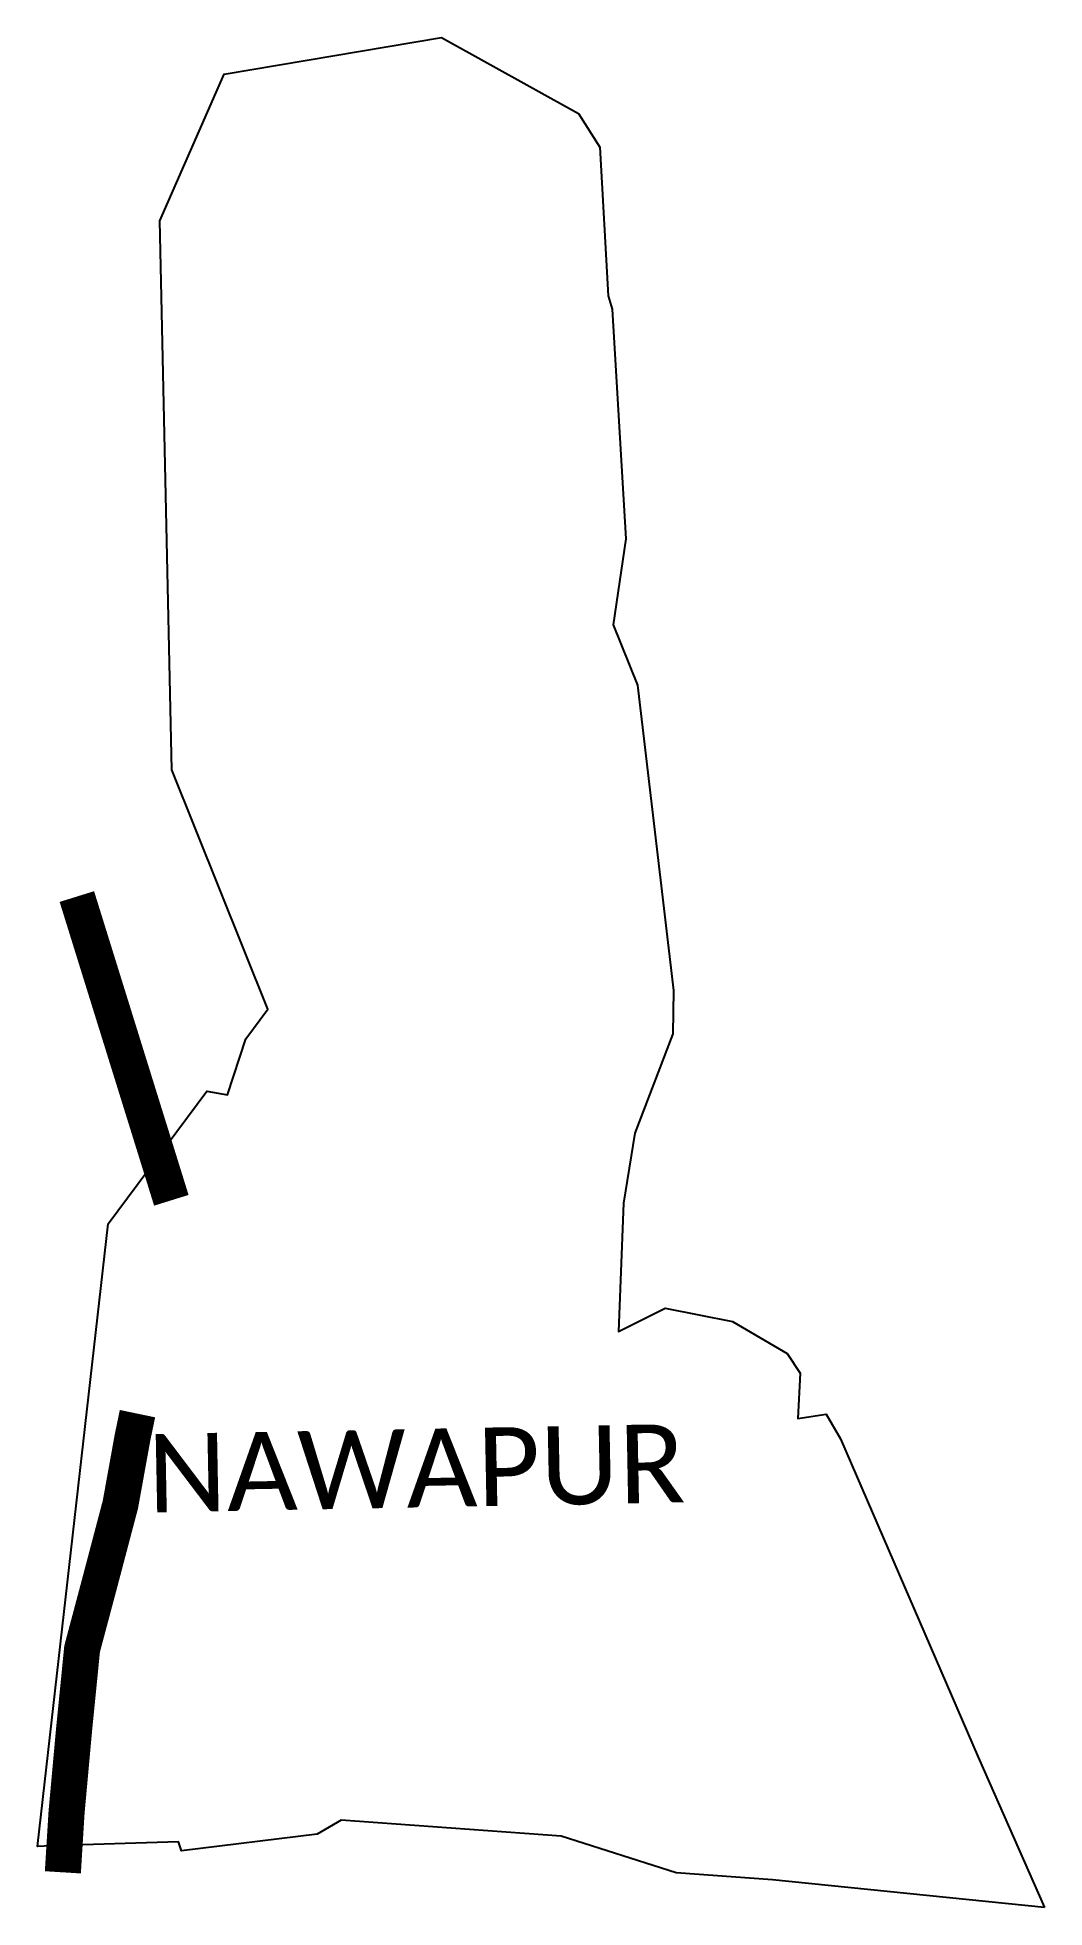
# Model space of a CAD drawing. Header units: metres. Extents: x 257678 to 259073, y 2188989 to 2191581.
import ezdxf

# ---------------------------------------------------------------- set-up
doc = ezdxf.new("R2010")
doc.units = ezdxf.units.M
doc.header["$MEASUREMENT"] = 0
for name, color, linetype in [('UNPROTECTED', 130, 'Continuous'), ('UNPROTECTED DUE TO CREEK', 150, 'Continuous'), ('village', 3, 'Continuous'), ('VILLAGE NAME', 250, 'Continuous')]:
    doc.layers.add(name, color=color, linetype=linetype)
doc.styles.get("Standard").update_dxf_attribs({"font": 'arial.ttf'})

msp = doc.modelspace()

# ---------------------------------------------------------------- linework, layer by layer
at = {"layer": 'UNPROTECTED', "const_width": 50, "flags": 128}
msp.add_lwpolyline([(257816.2, 2189673.4), (257809.4, 2189640.8), (257792.5, 2189547.4), (257765.3, 2189444.3), (257739.5, 2189347.5), (257728.2, 2189234), (257717.9, 2189120.3), (257715.1, 2189075), (257712.8, 2189037.7)], dxfattribs=at)
at = {"layer": 'UNPROTECTED DUE TO CREEK', "const_width": 50, "flags": 128}
msp.add_lwpolyline([(257732.2, 2190390.1), (257863.1, 2189969.1)], dxfattribs=at)
at = {"layer": 'village'}
msp.add_lwpolyline([(258237.5, 2191580.8), (258427.3, 2191475.6)], dxfattribs=at)
for points in [[(259072.9, 2188988.8, 0), (258696.1, 2189027.4, 0), (258562.7, 2189036.8, 0), (258403.1, 2189087.6, 0), (258098.2, 2189109.8, 0), (258065, 2189090.7, 0), (257877.4, 2189067.3, 0), (257872.9, 2189079.9, 0), (257696.2, 2189074.4, 0), (257677.6, 2189073.3, 0), (257775.4, 2189936.4, 0), (257912.3, 2190120.5, 0), (257940.8, 2190115.2, 0), (257966.4, 2190193.1, 0), (257996.7, 2190234, 0), (257864, 2190565.6, 0), (257847, 2191326.8, 0), (257936.2, 2191529.7, 0), (258237.5, 2191580.8, 0)], [(258427.3, 2191475.6, 0), (258456.8, 2191428.6, 0), (258468.1, 2191222.6, 0), (258473.6, 2191204.4, 0), (258492.6, 2190886, 0), (258475.2, 2190766.8, 0), (258509.1, 2190683, 0), (258558.9, 2190259.7, 0), (258557.7, 2190199.8, 0), (258505.2, 2190062.3, 0), (258489.7, 2189965.2, 0), (258482.6, 2189787.2, 0), (258547.1, 2189819.5, 0), (258640.7, 2189801.2, 0), (258716.1, 2189756.9, 0), (258734.3, 2189729.7, 0), (258730.9, 2189666.7, 0), (258770.5, 2189672.5, 0), (258790.3, 2189638.5, 0), (258980.9, 2189197.4, 0), (259072.9, 2188988.8, 0)]]:
    msp.add_polyline3d(points, dxfattribs=at)

# ---------------------------------------------------------------- texts
at = {"layer": 'VILLAGE NAME', "insert": (257829.2, 2189645), "char_height": 108.748, "attachment_point": 1, "rotation": 1.1028}
msp.add_mtext_dynamic_manual_height_columns('{\\fCalibri|b0|i0|c0|p34;NAWAPUR}', width=726.929, gutter_width=543.7, heights=[0], dxfattribs=at)

doc.saveas('drawing.dxf')
